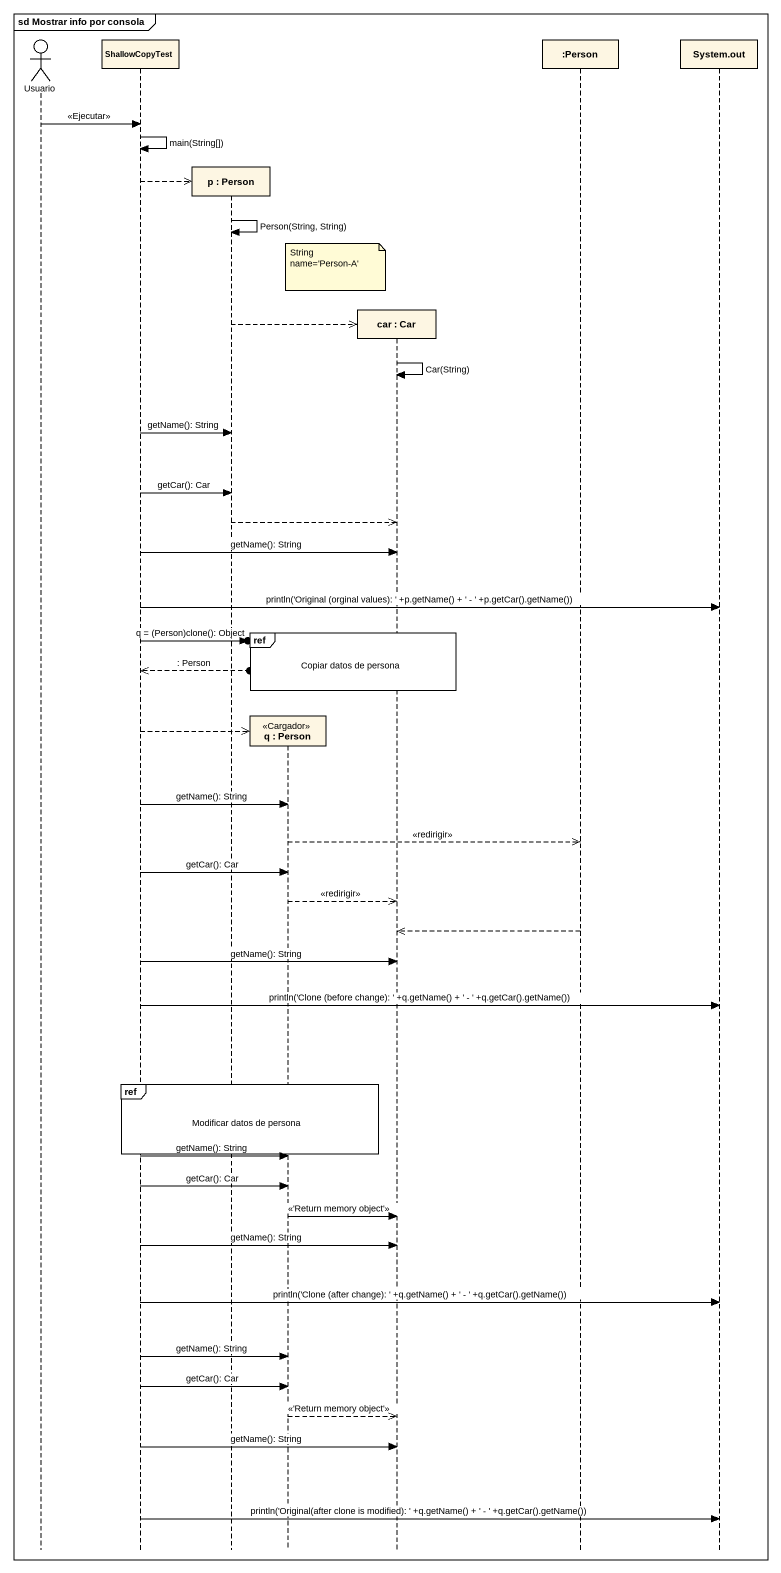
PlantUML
@startuml
mainframe sd Mostrar info por consola
hide footbox
actor Usuario
participant ShallowCopyTest
participant "p : Person" as p
participant "q : Person" as q <<Cargador>>
participant "car : Car" as car
participant ":Person" as Person_
participant "System.out" as System_out

Usuario -> ShallowCopyTest : <<Ejecutar>>
ShallowCopyTest -> ShallowCopyTest : main(String[])
ShallowCopyTest -->> p **
p -> p : Person(String, String)
note over q : String name='Person-A'
p -->> car **
car -> car : Car(String)
ShallowCopyTest -> p : getName(): String
ShallowCopyTest -> p : getCar(): Car
p -->> car
ShallowCopyTest -> car : getName(): String
ShallowCopyTest -> System_out : println('Original (orginal values): ' +p.getName() + ' - ' +p.getCar().getName())
ref over q, car : Copiar datos de persona
ShallowCopyTest ->o] : q = (Person)clone(): Object
ShallowCopyTest <<--o] : : Person
ShallowCopyTest -->> q **
ShallowCopyTest -> q : getName(): String
q -->> Person_ : <<redirigir>>
ShallowCopyTest -> q : getCar(): Car
q -->> car : <<redirigir>>
Person_ -->> car
ShallowCopyTest -> car : getName(): String
ShallowCopyTest -> System_out : println('Clone (before change): ' +q.getName() + ' - ' +q.getCar().getName())
ref over ShallowCopyTest, p, q : Modificar datos de persona
ShallowCopyTest -> q : getName(): String
ShallowCopyTest -> q : getCar(): Car
q -> car : <<'Return memory object'>>
ShallowCopyTest -> car : getName(): String
ShallowCopyTest -> System_out : println('Clone (after change): ' +q.getName() + ' - ' +q.getCar().getName())
ShallowCopyTest -> q : getName(): String
ShallowCopyTest -> q : getCar(): Car
q -->> car : <<'Return memory object'>>
ShallowCopyTest -> car : getName(): String
ShallowCopyTest -> System_out : println('Original(after clone is modified): ' +q.getName() + ' - ' +q.getCar().getName())
@enduml
